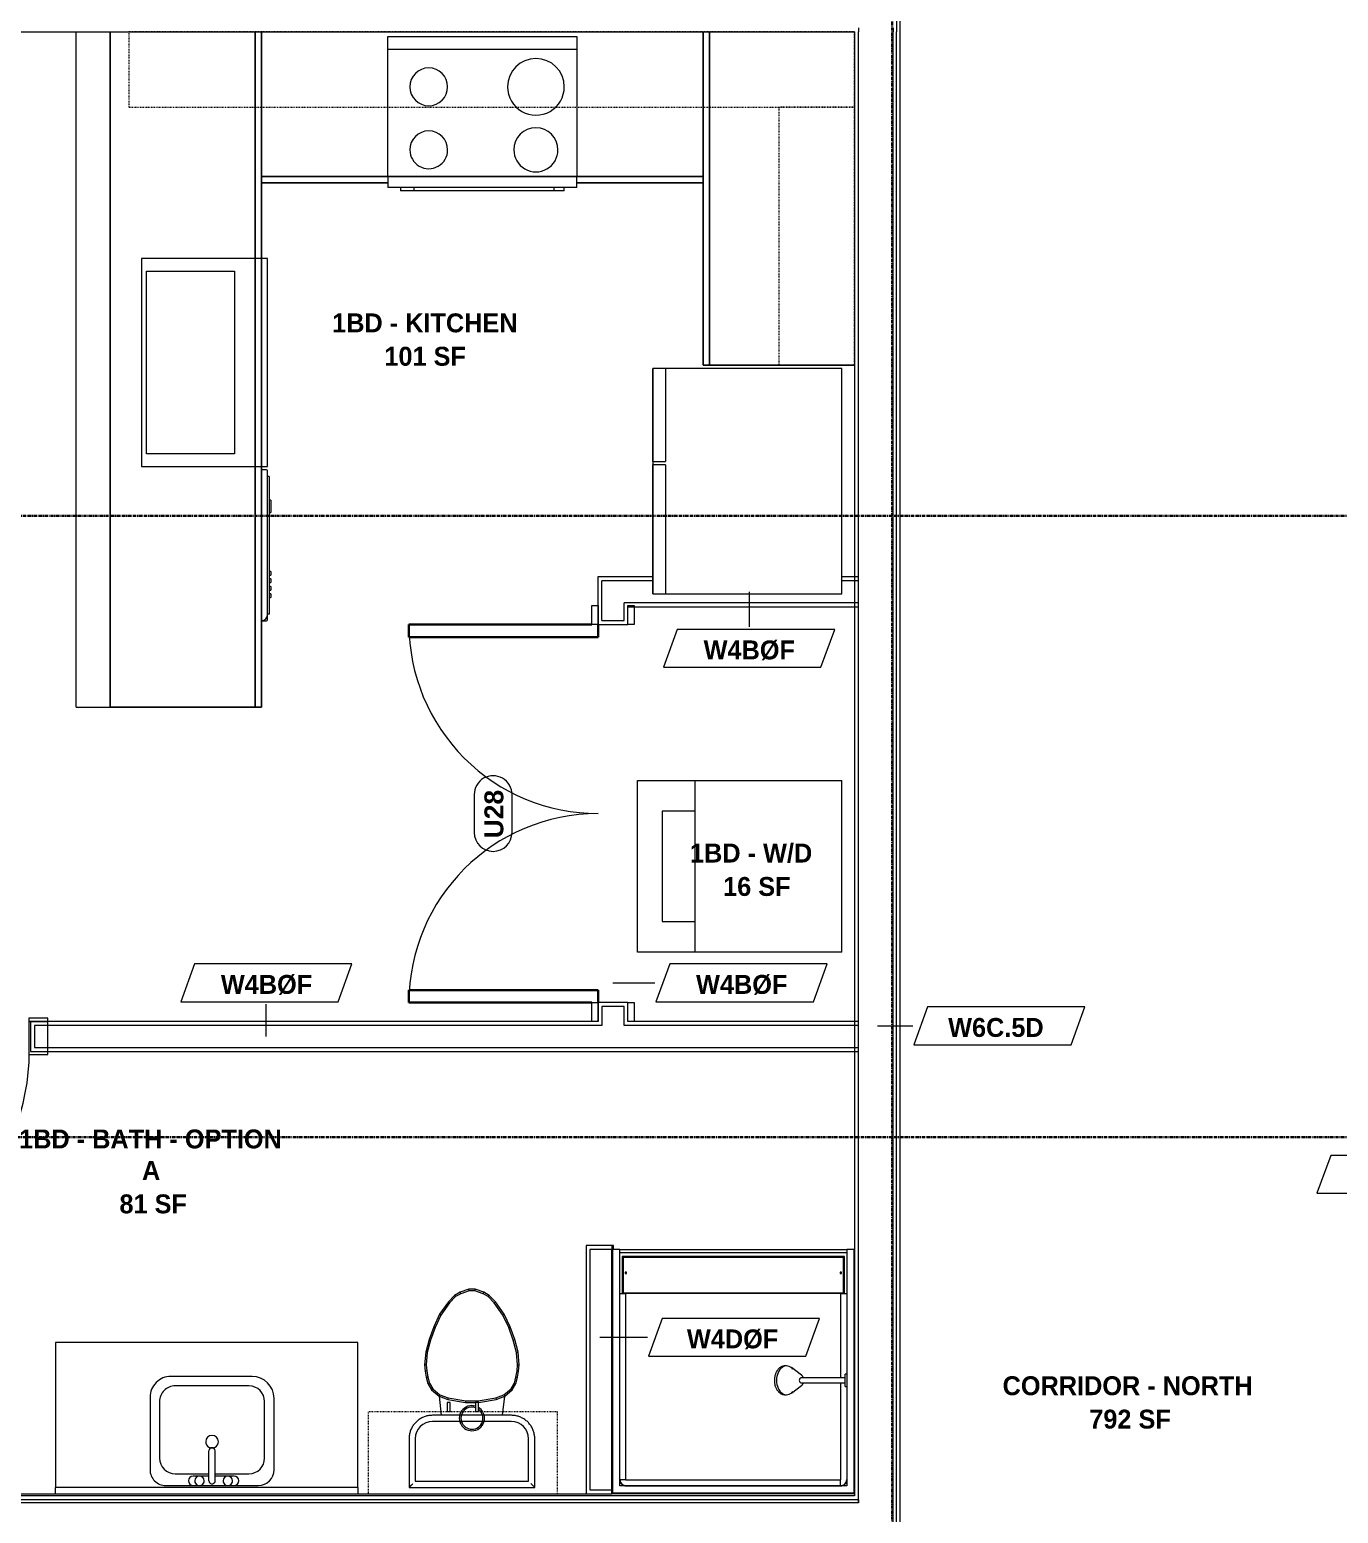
# Model space of a CAD drawing. Header units: inches. Extents: x -4058 to -1781, y 9814 to 12264.
# Drawn here: x -3618.2 to -3410.6, y 11127.5 to 11362.9 of the extents above; entities that cross this region are included whole.
import ezdxf

# ---------------------------------------------------------------- set-up
doc = ezdxf.new("R2010")
doc.units = ezdxf.units.IN
doc.header["$MEASUREMENT"] = 0
doc.linetypes.add('Dash', pattern=[0.25, 0.125, -0.125])
doc.linetypes.add('Grid Line 1_2_', pattern=[0.875, 0.5, -0.125, 0.125, -0.125])
for name, color, linetype, lineweight in [('0-1', 7, 'Continuous', 5), ('A-AREA-IDEN', 2, 'Continuous', 9), ('A-DOOR-3', 31, 'Continuous', 9), ('A-DOOR-4', 31, 'Continuous', 30), ('A-DOOR-IDEN', 31, 'Continuous', 9), ('A-FLOR-2', 192, 'Continuous', 9), ('A-WALL', 113, 'Continuous', 18), ('A-WALL-2', 250, 'Continuous', 18), ('A-WALL-3', 113, 'Continuous', 9), ('A-WALL-IDEN', 211, 'Continuous', 9), ('I-WALL-1', 7, 'Continuous', 9), ('P-SANR-FIXT', 6, 'Continuous', 9), ('Q-CASE', 31, 'Continuous', 9), ('Q-CASE-2', 31, 'Dash', 9), ('Q-CASE-HDLN', 31, 'Dash', 9), ('Q-SPCQ', 91, 'Continuous', 9), ('S-GRID-1', 1, 'Grid Line 1_2_', 30)]:
    doc.layers.add(name, color=color, linetype=linetype, lineweight=lineweight)
doc.styles.add('Arial_B', font='arialbd.ttf', dxfattribs={"height": 3})
doc.styles.add('Century Gothic_B', font='GOTHICB.TTF', dxfattribs={"height": 3})

# ---------------------------------------------------------------- blocks, each defined once
blk = doc.blocks.new('CTR - 1st Phase - Common Walls_rvt-1-UNITS PLANS - 3RD FLOOR')
at = {"layer": 'A-WALL-2'}
for p, q in [((-3480.67, 11368.74), (-3480.67, 11362.61)), ((-3486.67, 11363.24), (-3486.67, 11362.61)), ((-3486.67, 11129.69), (-3486.67, 11362.61)), ((-3481.17, 11363.24), (-3481.17, 11362.61)), ((-3481.17, 11032.1), (-3481.17, 11362.61)), ((-3480.67, 11032.1), (-3480.67, 11362.61)), ((-3487.3, 11129.69), (-3852.47, 11129.69)), ((-3486.67, 11129.69), (-3487.3, 11129.69)), ((-3486.67, 11129.69), (-3486.67, 11129.19)), ((-3486.67, 11129.19), (-3486.67, 11129.69)), ((-3487.3, 11129.19), (-3852.47, 11129.19)), ((-3486.67, 11129.19), (-3487.3, 11129.19))]:
    blk.add_line(p, q, dxfattribs=at)
at = {"layer": 'I-WALL-1'}
for p, q in [((-3480.05, 11362.61), (-3480.05, 11369.24)), ((-3623.15, 11362.61), (-3487.3, 11362.61)), ((-3487.3, 11362.61), (-3487.3, 11169.38)), ((-3480.05, 11032.1), (-3480.05, 11362.61)), ((-3487.3, 11130.31), (-3852.47, 11130.31)), ((-3487.3, 11130.63), (-3487.3, 11130.31))]:
    blk.add_line(p, q, dxfattribs=at)
blk = doc.blocks.new('CTR - 1st Phase - Structure_rvt-1-UNITS PLANS - 3RD FLOOR')
at = {"layer": 'S-GRID-1'}
for p, q in [((-3481.32, 9814.03), (-3481.32, 12247.5)), ((-1781.27, 11285.79), (-4041.78, 11285.79)), ((-1781.27, 11187.19), (-4041.78, 11187.19))]:
    blk.add_line(p, q, dxfattribs=at)
blk = doc.blocks.new('SWING - SINGLE - FLUSH - SWING - FLUSH - 2-10 x 6-8 - PRIVACY-4346066-UNITS PLANS - 3RD FLOOR')
at = {"layer": 'A-DOOR-3'}
for p, q in [((-17, 2.87), (-20, 2.87)), ((-20, 2.87), (-20, -2.38)), ((-17, -2.38), (-17, 2.87)), ((20, 2.87), (17, 2.87)), ((17, 2.87), (17, -2.38)), ((20, -2.38), (20, 2.87)), ((-20, -2.38), (-17, -2.38)), ((-17, -2.38), (-20, -2.38)), ((-20, -2.38), (-20, -2.88)), ((-20, -2.88), (-17, -2.88)), ((-17, -2.88), (-17, -2.38)), ((17, -2.38), (20, -2.38)), ((20, -2.38), (17, -2.38)), ((17, -2.38), (17, -2.88)), ((17, -2.88), (20, -2.88)), ((20, -2.88), (20, -2.38))]:
    blk.add_line(p, q, dxfattribs=at)
blk.add_arc((17, 2.37), 34.07, 93.3657, 180, dxfattribs=at)
at = {"layer": 'A-DOOR-4'}
for p, q in [((15, 2.37), (15, 36.38)), ((17, 36.38), (15, 36.38)), ((17, 2.37), (17, 36.38)), ((17, 2.37), (15, 2.37))]:
    blk.add_line(p, q, dxfattribs=at)
blk = doc.blocks.new('Stacked Washer and Dryer - 26_x25_ - Private-3627842-UNITS PLANS - 3RD FLOOR')
at = {"layer": 'P-SANR-FIXT'}
for p, q in [((0, 13.625), (32.4375, 13.625)), ((0, 13.625), (0, -13.625)), ((23.34375, -13.625), (23.34375, 13.625)), ((32.4375, 13.625), (32.4375, -13.625)), ((28.53125, 8.75), (23.34375, 8.75)), ((28.53125, -8.75), (28.53125, 8.75)), ((23.34375, -8.75), (28.53125, -8.75)), ((32.4375, -13.625), (0, -13.625))]:
    blk.add_line(p, q, dxfattribs=at)
blk = doc.blocks.new('M_Sink Vanity-Square - 500 x 440mm-1352614-UNITS PLANS - 3RD FLOOR')
at = {"layer": 'P-SANR-FIXT'}
for p, q in [((7.96, 7.09), (-6.72, 7.09)), ((3.62, 7.09), (-2.88, 7.09)), ((0.12, 5.22), (-5.22, 5.22)), ((-2.88, 5.59), (0.12, 5.59)), ((0.12, 6.33), (0.12, 1.59)), ((1.12, 6.33), (1.12, 1.59)), ((1.12, 5.59), (3.62, 5.59)), ((6.46, 5.22), (1.12, 5.22)), ((-9.22, 4.59), (-9.22, -6.73)), ((-7.72, 2.72), (-7.72, -6.23)), ((8.96, -6.23), (8.96, 2.72)), ((10.46, -6.91), (10.46, 4.59)), ((-5.22, -8.73), (6.46, -8.73)), ((-5.72, -10.23), (7.14, -10.23))]:
    blk.add_line(p, q, dxfattribs=at)
for centre, radius, start, end in [((-6.72, 4.59), 2.5, 90, 180), ((-2.88, 6.34), 0.75, 90, 270), ((-1.88, 6.34), 0.75, 360, 180), ((2.62, 6.34), 0.75, 360, 180), ((3.62, 6.34), 0.75, 270, 90), ((7.96, 4.59), 2.5, 360, 90), ((-5.22, 2.72), 2.5, 90, 180), ((-1.88, 6.34), 0.75, 180, 0), ((0.62, 6.33), 0.5, 360, 180), ((2.62, 6.34), 0.75, 180, 360), ((6.46, 2.72), 2.5, 0, 90), ((0.62, 0.13), 1, 360, 180), ((0.62, 0.13), 1, 180, 0), ((0.62, 1.59), 0.5, 180, 0), ((-5.72, -6.73), 3.5, 180, 270), ((-5.22, -6.23), 2.5, 180, 270), ((6.46, -6.23), 2.5, 270, 0), ((7.14, -6.91), 3.32, 270, 0)]:
    blk.add_arc(centre, radius, start, end, dxfattribs=at)
blk = doc.blocks.new('Toilet-Domestic-3D - Toilet-Domestic-3D-4375995-UNITS PLANS - 3RD FLOOR')
at = {"layer": 'P-SANR-FIXT'}
for p, q in [((-0.5, 12), (-1.87, 11.5)), ((-0.46, 11.75), (-0.5, 12)), ((0.5, 12), (-0.5, 12)), ((0.46, 11.75), (0.5, 12)), ((1.87, 11.5), (0.5, 12)), ((-3.74, 10), (-5.13, 8)), ((-3.55, 9.84), (-4.91, 7.88)), ((-2.74, 11), (-3.74, 10)), ((-3.55, 9.84), (-3.74, 10)), ((-2.59, 10.8), (-3.55, 9.84)), ((-1.87, 11.5), (-2.74, 11)), ((-2.59, 10.8), (-2.74, 11)), ((-1.77, 11.27), (-2.59, 10.8)), ((-1.77, 11.27), (-1.87, 11.5)), ((-0.46, 11.75), (-1.77, 11.27)), ((0.46, 11.75), (-0.46, 11.75)), ((1.77, 11.27), (0.46, 11.75)), ((1.77, 11.27), (1.87, 11.5)), ((2.59, 10.8), (1.77, 11.27)), ((2.74, 11), (1.87, 11.5)), ((2.59, 10.8), (2.74, 11)), ((3.55, 9.84), (2.59, 10.8)), ((3.74, 10), (2.74, 11)), ((3.55, 9.84), (3.74, 10)), ((4.91, 7.88), (3.55, 9.84)), ((5.13, 8), (3.74, 10)), ((-5.13, 8), (-6.06, 6)), ((-4.91, 7.88), (-5.83, 5.9)), ((-4.91, 7.88), (-5.13, 8)), ((4.91, 7.88), (5.13, 8)), ((5.83, 5.9), (4.91, 7.88)), ((6.06, 6), (5.13, 8)), ((-6.06, 6), (-6.79, 4)), ((-5.83, 5.9), (-6.55, 3.92)), ((-5.83, 5.9), (-6.06, 6)), ((5.83, 5.9), (6.06, 6)), ((6.55, 3.92), (5.83, 5.9)), ((6.79, 4), (6.06, 6)), ((-6.79, 4), (-7.33, 1.99)), ((-6.55, 3.92), (-7.08, 1.95)), ((-6.55, 3.92), (-6.79, 4)), ((6.55, 3.92), (6.79, 4)), ((7.08, 1.95), (6.55, 3.92)), ((7.33, 1.99), (6.79, 4)), ((-7.33, 1.99), (-7.5, 0)), ((-7.08, 1.95), (-7.33, 1.99)), ((-7.08, 1.95), (-7.25, 0)), ((7.08, 1.95), (7.33, 1.99)), ((7.25, 0), (7.08, 1.95)), ((7.5, 0), (7.33, 1.99)), ((-7.25, 0), (-7.5, 0)), ((-7.5, 0), (-7.41, -1)), ((-7.16, -0.96), (-7.41, -1)), ((-7.41, -1), (-7.24, -2)), ((-7.25, 0), (-7.16, -0.96)), ((-6.99, -1.95), (-7.24, -2)), ((-7.24, -2), (-6.97, -3)), ((-7.16, -0.96), (-6.99, -1.95)), ((-6.99, -1.95), (-6.73, -2.9)), ((6.73, -2.9), (6.99, -1.95)), ((6.97, -3), (7.24, -2)), ((6.99, -1.95), (7.16, -0.96)), ((6.99, -1.95), (7.24, -2)), ((7.16, -0.96), (7.25, 0)), ((7.16, -0.96), (7.41, -1)), ((7.24, -2), (7.41, -1)), ((7.25, 0), (7.5, 0)), ((7.41, -1), (7.5, 0)), ((-6.73, -2.9), (-6.97, -3)), ((-6.97, -3), (-6.4, -4)), ((-6.73, -2.9), (-6.21, -3.84)), ((-6.4, -4), (-6.21, -3.84)), ((-6.4, -4), (-5.21, -5)), ((-6.21, -3.84), (-5.08, -4.78)), ((5.08, -4.78), (6.21, -3.84)), ((5.21, -5), (6.4, -4)), ((6.21, -3.84), (6.73, -2.9)), ((6.21, -3.84), (6.4, -4)), ((6.4, -4), (6.97, -3)), ((6.73, -2.9), (6.97, -3)), ((-5.08, -4.78), (-5.21, -5)), ((-5.21, -5), (-4.86, -8.02)), ((-5.21, -5), (-3.84, -5.5)), ((-5.08, -4.78), (-3.77, -5.26)), ((-3.77, -5.26), (-3.84, -5.5)), ((-3.84, -5.5), (-1, -6)), ((-3.77, -5.26), (-0.98, -5.75)), ((-0.98, -5.75), (-1, -6)), ((-1, -6), (0.56, -6)), ((-0.98, -5.75), (0.98, -5.75)), ((0.98, -5.75), (3.77, -5.26)), ((0.98, -5.75), (1, -5.98)), ((1.05, -5.99), (3.84, -5.5)), ((3.77, -5.26), (5.08, -4.78)), ((3.77, -5.26), (3.84, -5.5)), ((3.84, -5.5), (5.21, -5)), ((4.86, -8.02), (5.21, -5)), ((5.08, -4.78), (5.21, -5)), ((6.25, -8.02), (-6.25, -8.02)), ((6.25, -9), (-6.25, -9)), ((6.25, -9), (-6.25, -9)), ((-9.98, -11.75), (-9.98, -19.48)), ((-9, -11.75), (-9, -18.5)), ((-9, -11.75), (-9, -18.5)), ((9, -18.5), (9, -11.75)), ((9, -18.5), (9, -11.75)), ((9.98, -19.48), (9.98, -11.75)), ((-9, -18.5), (9, -18.5)), ((-9, -18.5), (9, -18.5)), ((-9.98, -19.48), (-9.86, -19.36)), ((-9.98, -19.48), (9.98, -19.48)), ((9.86, -19.36), (9.98, -19.48))]:
    blk.add_line(p, q, dxfattribs=at)
at = {"layer": 'P-SANR-FIXT', "flags": 128}
for points in [[(-6.25, -8.02), (-6.4, -8.03), (-6.55, -8.03), (-6.7, -8.05), (-6.84, -8.07), (-6.99, -8.1), (-7.14, -8.13), (-7.28, -8.17), (-7.42, -8.21), (-7.56, -8.26), (-7.7, -8.32), (-7.84, -8.38), (-7.97, -8.44), (-8.1, -8.52), (-8.23, -8.59), (-8.35, -8.67), (-8.48, -8.76), (-8.59, -8.85), (-8.71, -8.95), (-8.82, -9.05), (-8.92, -9.15), (-9.03, -9.26), (-9.12, -9.38), (-9.22, -9.49), (-9.3, -9.61), (-9.39, -9.74), (-9.46, -9.86), (-9.54, -9.99), (-9.6, -10.13), (-9.67, -10.26), (-9.72, -10.4), (-9.78, -10.54), (-9.82, -10.68), (-9.86, -10.83), (-9.89, -10.97), (-9.92, -11.12), (-9.95, -11.26), (-9.96, -11.41), (-9.97, -11.56), (-9.98, -11.71), (-9.98, -11.75)], [(9.98, -11.75), (9.97, -11.6), (9.97, -11.45), (9.95, -11.3), (9.93, -11.16), (9.9, -11.01), (9.87, -10.86), (9.83, -10.72), (9.79, -10.58), (9.74, -10.44), (9.68, -10.3), (9.62, -10.16), (9.56, -10.03), (9.48, -9.9), (9.41, -9.77), (9.33, -9.65), (9.24, -9.52), (9.15, -9.41), (9.05, -9.29), (8.95, -9.18), (8.85, -9.08), (8.74, -8.97), (8.62, -8.88), (8.51, -8.78), (8.39, -8.7), (8.26, -8.61), (8.14, -8.54), (8.01, -8.46), (7.87, -8.4), (7.74, -8.33), (7.6, -8.28), (7.46, -8.22), (7.32, -8.18), (7.17, -8.14), (7.03, -8.11), (6.88, -8.08), (6.74, -8.05), (6.59, -8.04), (6.44, -8.03), (6.29, -8.02), (6.25, -8.02)]]:
    blk.add_lwpolyline(points, dxfattribs=at)
at = {"layer": 'P-SANR-FIXT'}
for centre, radius, start, end in [((0, -8.48), 2, 73.137, 0), ((0, -8.48), 1.75, 70.983, 0), ((0, -8.48), 2, 0, 57.9286), ((-6.25, -11.75), 2.75, 90, 180), ((-6.25, -11.75), 2.75, 90, 180), ((0, -8.48), 1.75, 0, 51.2445), ((6.25, -11.75), 2.75, 0, 90), ((6.25, -11.75), 2.75, 360, 90)]:
    blk.add_arc(centre, radius, start, end, dxfattribs=at)
for points in [[(-9.98, -19.48), (-9.98, -19.48), (-9.98, -19.48), (-9.98, -19.48)], [(9.98, -19.48), (9.98, -19.48), (9.98, -19.48), (9.98, -19.48)]]:
    blk.add_open_spline(points, degree=3, dxfattribs=at)
for points, knots in [([(-9.86, -19.36), (-9.86, -19.36), (-9.85, -19.35), (-9.82, -19.32), (-9.8, -19.3), (-9.78, -19.28), (-9.75, -19.25), (-9.71, -19.21), (-9.66, -19.16), (-9.6, -19.1), (-9.55, -19.05), (-9.47, -18.97), (-9.41, -18.91), (-9.37, -18.87)], [0, 0, 0, 0, 0.166667, 0.25, 0.291667, 0.333333, 0.416667, 0.5, 0.583333, 0.666667, 0.75, 0.833333, 1, 1, 1, 1]), ([(9.37, -18.87), (9.41, -18.91), (9.47, -18.97), (9.55, -19.05), (9.6, -19.1), (9.66, -19.16), (9.71, -19.21), (9.75, -19.25), (9.78, -19.28), (9.8, -19.3), (9.82, -19.32), (9.85, -19.35), (9.86, -19.36), (9.86, -19.36)], [-1, -1, -1, -1, -0.833333, -0.75, -0.666667, -0.583333, -0.5, -0.416667, -0.333333, -0.291667, -0.25, -0.166667, 0, 0, 0, 0])]:
    blk.add_open_spline(points, degree=3, knots=knots, dxfattribs=at)
blk = doc.blocks.new('Bath Vanity - Bath Vanity 48_-2551079-UNITS PLANS - 3RD FLOOR')
at = {"layer": 'Q-CASE'}
for p, q in [((24.74, 0), (-23.26, 0)), ((-23.26, -1), (-23.26, -24)), ((24.74, -24), (24.74, -1)), ((-23.26, -24), (24.74, -24))]:
    blk.add_line(p, q, dxfattribs=at)
blk = doc.blocks.new('BATHROOM MIRROR - BATHROOM MIRROR 48_-3124766-UNITS PLANS - 3RD FLOOR')
at = {"layer": 'Q-CASE'}
for p, q in [((24.74, 24), (-23.26, 24)), ((-23.26, 23), (-23.26, 24)), ((24.74, 24), (24.74, 23)), ((-23.26, 23), (24.74, 23))]:
    blk.add_line(p, q, dxfattribs=at)
blk = doc.blocks.new('300 Series Wall Hung Cabinet_326 - 30_-2909952-UNITS PLANS - 3RD FLOOR')
at = {"layer": 'Q-CASE'}
for p, q in [((-2.5, -13.19), (-2.01, -13.19)), ((-2.5, -13.19), (-2.5, -14.69)), ((-2.01, -14.69), (-2.01, -13.19)), ((2, -13.19), (2.49, -13.19)), ((2, -13.19), (2, -14.69)), ((2.49, -14.69), (2.49, -13.19)), ((-2.5, -14.69), (-2.01, -14.69)), ((2, -14.69), (2.49, -14.69))]:
    blk.add_line(p, q, dxfattribs=at)
at = {"layer": 'Q-CASE-2'}
for p, q in [((15, -0.19), (-15, -0.19)), ((-15, -0.19), (-15, -13.19)), ((15, -13.19), (15, -0.19)), ((-15, -13.19), (15, -13.19))]:
    blk.add_line(p, q, dxfattribs=at)
blk = doc.blocks.new('SWING - DOUBLE - FLUSH - SWING - DOUBLE - 5-0 x 6-8 - DUMMY-3700318-UNITS PLANS - 3RD FLOOR')
at = {"layer": 'A-DOOR-3'}
for p, q in [((-33, 2.375), (-33, 3.375)), ((-33, 3.375), (-30, 3.375)), ((-30, 2.375), (-33, 2.375)), ((-30, 3.375), (-30, 2.375)), ((30, 2.375), (30, 3.375)), ((30, 3.375), (33, 3.375)), ((33, 2.375), (30, 2.375)), ((33, 3.375), (33, 2.375)), ((-33, -2.375), (-30, -2.375)), ((-33, -3.375), (-33, -2.375)), ((-30, -3.375), (-33, -3.375)), ((-30, -2.375), (-30, -3.375)), ((30, -2.375), (33, -2.375)), ((30, -3.375), (30, -2.375)), ((33, -3.375), (30, -3.375)), ((33, -2.375), (33, -3.375))]:
    blk.add_line(p, q, dxfattribs=at)
for centre, start, end in [((-30, -2.375), 270, 0), ((30, -2.375), 180, 270)]:
    blk.add_arc(centre, 30, start, end, dxfattribs=at)
at = {"layer": 'A-DOOR-4'}
for p, q in [((-28, -2.375), (-30, -2.375)), ((-30, -3.375), (-30, -32.375)), ((-28, -32.375), (-28, -2.375)), ((28, -2.375), (30, -2.375)), ((28, -32.375), (28, -2.375)), ((30, -3.375), (30, -32.375)), ((-30, -32.375), (-28, -32.375)), ((30, -32.375), (28, -32.375))]:
    blk.add_line(p, q, dxfattribs=at)
blk = doc.blocks.new('OD_CW_Upper Cabinet - OD_CW_Upper Cabinet-4366995-UNITS PLANS - 3RD FLOOR')
at = {"layer": 'Q-CASE-HDLN'}
for p, q in [((115.86, 24), (0.74, 24)), ((0.74, 24), (0.74, 12)), ((115.86, 12), (115.86, 24)), ((0.74, 12), (115.86, 12))]:
    blk.add_line(p, q, dxfattribs=at)
blk = doc.blocks.new('OD_CW_Base Cabinet - OD_CW_Base Cabinet-4366117-UNITS PLANS - 3RD FLOOR')
at = {"layer": 'Q-CASE'}
for p, q in [((70.86, 0), (70.86, 24)), ((70.86, 24), (70.86, 1)), ((0.74, 1), (20.8, 1)), ((20.8, 1), (0.74, 1)), ((0.74, 0), (20.8, 0)), ((20.8, 0), (0.74, 0)), ((50.8, 1), (70.86, 1)), ((70.86, 1), (50.8, 1)), ((50.8, 0), (70.86, 0)), ((70.86, 0), (50.8, 0)), ((70.86, 1), (70.86, 0))]:
    blk.add_line(p, q, dxfattribs=at)
blk = doc.blocks.new('OD_CW_Base Cabinet - OD_CW_Base Cabinet-4366118-UNITS PLANS - 3RD FLOOR')
at = {"layer": 'Q-CASE'}
for p, q in [((0.74, 24), (0.74, 0)), ((107.93, 24), (0.74, 24)), ((0.74, 0), (107.93, 0))]:
    blk.add_line(p, q, dxfattribs=at)
blk = doc.blocks.new('OD_CW_Upper Cabinet - OD_CW_Upper Cabinet-4366996-UNITS PLANS - 3RD FLOOR')
at = {"layer": 'Q-CASE-HDLN'}
for p, q in [((41.64, 24), (0.74, 24)), ((0.74, 24), (0.74, 12)), ((41.64, 12), (41.64, 24)), ((0.74, 12), (41.64, 12))]:
    blk.add_line(p, q, dxfattribs=at)
blk = doc.blocks.new('OD_CW_Base Cabinet - OD_CW_Base Cabinet-V29-UNITS PLANS - 3RD FLOOR')
at = {"layer": 'Q-CASE'}
for p, q in [((53.64, 0), (53.64, 24)), ((53.64, 24), (53.64, 1)), ((0.74, 1), (53.64, 1)), ((53.64, 1), (0.74, 1)), ((0.74, 0), (53.64, 0)), ((53.64, 0), (0.74, 0)), ((53.64, 1), (53.64, 0))]:
    blk.add_line(p, q, dxfattribs=at)
blk = doc.blocks.new('Refrigerator_-_Side-by-Side_6047 - 36_ X 30_-345559-UNITS PLANS - 3RD FLOOR')
at = {"layer": 'Q-SPCQ'}
for p, q in [((17.87, 14.42), (-17.88, 14.42)), ((-17.88, 14.42), (-17.88, -15.58)), ((17.87, -15.58), (17.87, 14.42)), ((-17.88, -13.58), (-3.13, -13.58)), ((-17.88, -13.58), (-17.88, -15.58)), ((-3.13, -15.58), (-3.13, -13.58)), ((-2.63, -13.58), (17.87, -13.58)), ((-2.63, -13.58), (-2.63, -15.58)), ((17.87, -15.58), (17.87, -13.58)), ((-17.88, -15.58), (17.87, -15.58)), ((-3.13, -15.58), (-17.88, -15.58)), ((17.87, -15.58), (-2.63, -15.58))]:
    blk.add_line(p, q, dxfattribs=at)
blk = doc.blocks.new('The Shower - The Shower-4199730-UNITS PLANS - 3RD FLOOR')
at = {"layer": 'P-SANR-FIXT'}
for p, q in [((0, 39.25), (0.12, 39.25)), ((0, 0.5), (0, 39.25)), ((1.25, 39.25), (0.12, 39.25)), ((0.12, 0.62), (0.12, 39.25)), ((1.25, 39.25), (37.25, 39.25)), ((1.25, 38.75), (1.25, 39.25)), ((1.25, 1.75), (1.25, 39.25)), ((37.25, 38.75), (1.25, 38.75)), ((1.62, 38.13), (1.62, 32.27)), ((36.88, 38.13), (1.62, 38.13)), ((36.75, 38), (1.75, 38)), ((1.75, 38), (1.75, 32.38)), ((36.75, 32.38), (36.75, 38)), ((36.88, 32.27), (36.88, 38.13)), ((37.25, 39.25), (37.25, 38.75)), ((38.38, 39.25), (37.25, 39.25)), ((37.25, 39.25), (37.25, 19.48)), ((38.38, 39.25), (38.5, 39.25)), ((38.38, 39.25), (38.38, 0.62)), ((38.5, 39.25), (38.5, 0.5)), ((1.75, 32.38), (36.75, 32.38)), ((2.2, 2.75), (2.2, 32.27)), ((36.3, 32.27), (2.2, 32.27)), ((36.3, 18.89), (36.3, 32.27)), ((36.3, 2.75), (36.3, 18.11)), ((37.25, 17.52), (37.25, 1.75)), ((1.28, 2.51), (1.3, 2.43)), ((2.25, 2.7), (36.25, 2.7)), ((37.2, 2.43), (37.22, 2.51)), ((38.5, 0.5), (0, 0.5)), ((38.38, 0.62), (0.12, 0.62)), ((37.25, 1.75), (1.25, 1.75)), ((1.37, 2.28), (1.38, 2.26)), ((1.4, 2.23), (1.42, 2.2)), ((1.51, 2.08), (1.58, 2.01)), ((1.7, 1.92), (1.73, 1.9)), ((1.93, 1.8), (2.01, 1.78)), ((2.25, 1.77), (36.25, 1.77)), ((36.25, 1.75), (36.25, 1.77)), ((36.49, 1.78), (36.57, 1.8)), ((36.77, 1.9), (36.8, 1.92)), ((36.92, 2.01), (36.99, 2.08)), ((37.08, 2.2), (37.1, 2.23)), ((37.12, 2.26), (37.13, 2.28))]:
    blk.add_line(p, q, dxfattribs=at)
for centre, radius, start, end in [((2.2, 35.56), 0.125, 0, 180), ((2.2, 35.56), 0.125, 180, 0), ((36.3, 35.56), 0.125, 0, 180), ((36.3, 35.56), 0.125, 180, 0), ((2.25, 2.75), 1, 180, 270), ((36.25, 2.75), 1, 270, 0)]:
    blk.add_arc(centre, radius, start, end, dxfattribs=at)
for centre, major_axis, start_param, end_param in [((2.2, 32.28), (-0.95, 0), 0, 1.570796), ((36.3, 32.28), (0.95, 0), 4.712389, 6.283185)]:
    blk.add_ellipse(centre, major_axis=major_axis, ratio=0.019505, start_param=start_param, end_param=end_param, dxfattribs=at)
for points, knots in [([(1.25, 2.77), (1.25, 2.77), (1.27, 2.76), (1.4, 2.76), (1.64, 2.75), (1.95, 2.75), (2.12, 2.75), (2.2, 2.75)], [-1, -1, -1, -1, -0.833333, -0.666667, -0.333333, -0.166667, 0, 0, 0, 0]), ([(1.25, 2.77), (1.25, 2.7), (1.26, 2.57), (1.34, 2.32), (1.53, 2.04), (1.8, 1.86), (2.06, 1.78), (2.19, 1.77), (2.25, 1.77)], [-1, -1, -1, -1, -0.874768, -0.749536, -0.499072, -0.248608, -0.123376, 0.001856, 0.001856, 0.001856, 0.001856]), ([(2.2, 2.75), (2.2, 2.74), (2.2, 2.74), (2.2, 2.73), (2.21, 2.72), (2.21, 2.72), (2.22, 2.71), (2.23, 2.71), (2.24, 2.7), (2.24, 2.7), (2.25, 2.7), (2.25, 2.7)], [-1, -1, -1, -1, -0.833333, -0.75, -0.666667, -0.583333, -0.416667, -0.291667, -0.208333, -0.083333, 0, 0, 0, 0]), ([(36.25, 1.77), (36.32, 1.77), (36.45, 1.78), (36.7, 1.86), (36.98, 2.04), (37.16, 2.32), (37.24, 2.57), (37.25, 2.7), (37.25, 2.77)], [-1, -1, -1, -1, -0.874768, -0.749536, -0.499072, -0.248608, -0.123376, 0.001856, 0.001856, 0.001856, 0.001856]), ([(36.25, 2.7), (36.26, 2.7), (36.26, 2.7), (36.27, 2.7), (36.28, 2.71), (36.28, 2.71), (36.29, 2.72), (36.29, 2.73), (36.3, 2.74), (36.3, 2.74), (36.3, 2.75), (36.3, 2.75)], [-1, -1, -1, -1, -0.833333, -0.75, -0.666667, -0.583333, -0.416667, -0.291667, -0.208333, -0.083333, 0, 0, 0, 0]), ([(36.25, 1.8), (36.25, 1.82), (36.25, 1.91), (36.25, 2.14), (36.25, 2.45), (36.25, 2.62), (36.25, 2.7)], [-0.8333333, -0.8333333, -0.8333333, -0.8333333, -0.6666667, -0.3333333, -0.1666667, 0, 0, 0, 0]), ([(37.19, 2.42), (37.18, 2.38), (37.16, 2.33), (37.13, 2.27), (37.12, 2.25)], [0.2167295, 0.2167295, 0.2167295, 0.2167295, 0.2857143, 0.332096, 0.332096, 0.332096, 0.332096]), ([(1.59, 2), (1.55, 2.04), (1.47, 2.12), (1.41, 2.21), (1.38, 2.25)], [0.4597287, 0.4597287, 0.4597287, 0.4597287, 0.5714286, 0.666048, 0.666048, 0.666048, 0.666048]), ([(2.25, 1.75), (2.17, 1.75), (2.03, 1.77), (1.86, 1.82), (1.77, 1.87), (1.75, 1.88)], [0, 0, 0, 0, 0.1428571, 0.2857143, 0.332096, 0.332096, 0.332096, 0.332096]), ([(36.75, 1.88), (36.7, 1.85), (36.59, 1.8), (36.42, 1.76), (36.31, 1.75), (36.25, 1.75)], [0.6665409, 0.6665409, 0.6665409, 0.6665409, 0.7857143, 0.8928571, 1, 1, 1, 1]), ([(37.01, 2.11), (36.97, 2.05), (36.89, 1.97), (36.79, 1.91), (36.75, 1.88)], [0.4462442, 0.4462442, 0.4462442, 0.4462442, 0.5714286, 0.666048, 0.666048, 0.666048, 0.666048])]:
    blk.add_open_spline(points, degree=3, knots=knots, dxfattribs=at)
for points in [[(1.25, 2.71), (1.25, 2.72), (1.25, 2.74), (1.25, 2.75)], [(37.25, 2.75), (37.25, 2.72), (37.25, 2.7), (37.25, 2.67)], [(1.38, 2.25), (1.37, 2.27), (1.36, 2.3), (1.35, 2.32)], [(1.75, 1.88), (1.71, 1.91), (1.67, 1.94), (1.63, 1.97)], [(37.12, 2.25), (37.09, 2.21), (37.07, 2.18), (37.05, 2.15)]]:
    blk.add_open_spline(points, degree=3, dxfattribs=at)
blk = doc.blocks.new('Shower Head - Shower Head-3265626-UNITS PLANS - 3RD FLOOR')
at = {"layer": 'P-SANR-FIXT'}
for p, q in [((-0.98, 0), (-0.98, -0.26)), ((-0.98, 0), (0.98, 0)), ((0.98, -0.26), (-0.98, -0.26)), ((-0.39, -0.26), (-0.39, -1)), ((0.39, -1), (0.39, -0.26)), ((0.98, -0.26), (0.98, 0)), ((-0.39, -6.01), (-0.39, -7.27)), ((0.39, -7.27), (0.39, -6.01)), ((-0.84, -7.19), (-2.02, -8.78)), ((2.02, -8.78), (0.84, -7.19)), ((-2.28, -9.54), (-2.28, -9.81)), ((2.28, -9.81), (2.28, -9.54))]:
    blk.add_line(p, q, dxfattribs=at)
at = {"layer": 'P-SANR-FIXT', "flags": 128}
for points in [[(-0.39, -1), (-0.39, -1.29), (-0.39, -1.57), (-0.39, -1.85), (-0.39, -2.13), (-0.39, -2.41), (-0.39, -2.69), (-0.39, -2.96), (-0.39, -3.23), (-0.39, -3.5), (-0.39, -3.76), (-0.39, -4.02), (-0.39, -4.27), (-0.39, -4.52), (-0.39, -4.77), (-0.39, -5), (-0.39, -5.23), (-0.39, -5.46), (-0.39, -5.67), (-0.39, -5.88), (-0.39, -6.01)], [(0.39, -6.01), (0.39, -5.81), (0.39, -5.6), (0.39, -5.38), (0.39, -5.15), (0.39, -4.92), (0.39, -4.68), (0.39, -4.43), (0.39, -4.18), (0.39, -3.93), (0.39, -3.67), (0.39, -3.4), (0.39, -3.13), (0.39, -2.86), (0.39, -2.59), (0.39, -2.31), (0.39, -2.03), (0.39, -1.75), (0.39, -1.46), (0.39, -1.18), (0.39, -1)], [(-0.39, -6.87), (-0.43, -6.88), (-0.46, -6.9), (-0.49, -6.91), (-0.52, -6.93), (-0.55, -6.94), (-0.58, -6.96), (-0.61, -6.98), (-0.64, -7), (-0.67, -7.03), (-0.7, -7.05), (-0.73, -7.07), (-0.76, -7.1), (-0.78, -7.13), (-0.81, -7.16), (-0.83, -7.19), (-0.84, -7.19)], [(0.84, -7.19), (0.81, -7.16), (0.79, -7.13), (0.76, -7.1), (0.73, -7.08), (0.7, -7.05), (0.68, -7.03), (0.65, -7.01), (0.62, -6.98), (0.59, -6.97), (0.56, -6.95), (0.53, -6.93), (0.49, -6.91), (0.46, -6.9), (0.43, -6.89), (0.4, -6.87)], [(-2.28, -9.81), (-2.28, -9.88), (-2.28, -9.95), (-2.27, -10.02), (-2.25, -10.09), (-2.24, -10.16), (-2.21, -10.23), (-2.19, -10.3), (-2.16, -10.36), (-2.13, -10.43), (-2.09, -10.49), (-2.05, -10.55), (-2.01, -10.61), (-1.97, -10.67), (-1.92, -10.73), (-1.86, -10.79), (-1.81, -10.84), (-1.75, -10.89), (-1.69, -10.94), (-1.63, -10.99), (-1.57, -11.04), (-1.5, -11.08), (-1.43, -11.12), (-1.36, -11.16), (-1.28, -11.2), (-1.21, -11.24), (-1.13, -11.27), (-1.05, -11.3), (-0.97, -11.33), (-0.89, -11.36), (-0.81, -11.38), (-0.72, -11.4), (-0.64, -11.42), (-0.55, -11.44), (-0.47, -11.45), (-0.38, -11.46), (-0.29, -11.47), (-0.2, -11.48), (-0.11, -11.49), (-0.02, -11.49), (0, -11.49)], [(0, -11.49), (0.09, -11.49), (0.18, -11.48), (0.27, -11.48), (0.35, -11.47), (0.44, -11.46), (0.53, -11.44), (0.62, -11.43), (0.7, -11.41), (0.79, -11.39), (0.87, -11.36), (0.95, -11.34), (1.03, -11.31), (1.11, -11.28), (1.19, -11.25), (1.26, -11.21), (1.34, -11.17), (1.41, -11.13), (1.48, -11.09), (1.55, -11.05), (1.61, -11), (1.68, -10.95), (1.74, -10.9), (1.8, -10.85), (1.85, -10.8), (1.9, -10.74), (1.95, -10.69), (2, -10.63), (2.04, -10.57), (2.08, -10.51), (2.12, -10.44), (2.15, -10.38), (2.18, -10.31), (2.21, -10.25), (2.23, -10.18), (2.25, -10.11), (2.26, -10.04), (2.27, -9.97), (2.28, -9.9), (2.28, -9.83), (2.28, -9.81)]]:
    blk.add_lwpolyline(points, dxfattribs=at)
at = {"layer": 'P-SANR-FIXT'}
for centre, major_axis, start_param, end_param in [((0, -9.54), (2.28, 0), 2.468394, 4.712389), ((0, -7.27), (0.394, 0), 3.141593, 4.712389), ((0, -7.27), (-0.394, 0), 1.570796, 3.141593), ((0, -9.54), (-2.28, 0), 1.570796, 3.814791)]:
    blk.add_ellipse(centre, major_axis=major_axis, ratio=0.707107, start_param=start_param, end_param=end_param, dxfattribs=at)
blk = doc.blocks.new('Dishwasher_15404 - 34_ counter-3395311-UNITS PLANS - 3RD FLOOR')
at = {"layer": 'Q-SPCQ'}
for p, q in [((23.68, 0), (22.88, 0)), ((23.87, -22.93), (23.87, -0.2)), ((24.12, -1.09), (23.87, -1.09)), ((24.12, -1.09), (24.12, -22.91)), ((24.37, -4.82), (24.12, -4.82)), ((24.12, -6.79), (24.37, -6.79)), ((24.37, -4.82), (24.37, -5.81)), ((24.37, -5.81), (24.37, -6.79)), ((24.37, -16.15), (24.12, -16.15)), ((24.37, -16.15), (24.37, -16.74)), ((24.12, -16.74), (24.37, -16.74)), ((24.37, -17.33), (24.12, -17.33)), ((24.12, -17.92), (24.37, -17.92)), ((24.37, -18.51), (24.12, -18.51)), ((24.37, -17.33), (24.37, -17.92)), ((24.37, -18.51), (24.37, -19.1)), ((24.12, -19.1), (24.37, -19.1)), ((24.37, -19.69), (24.12, -19.69)), ((24.12, -20.28), (24.37, -20.28)), ((24.37, -19.69), (24.37, -20.28)), ((24.12, -22.91), (23.87, -22.91)), ((23.87, -23.8), (23.87, -22.93)), ((22.88, -24), (23.68, -24))]:
    blk.add_line(p, q, dxfattribs=at)
for centre, radius, start, end in [((23.68, -0.2), 0.197, 360, 90), ((23.68, -0.2), 0.197, 15, 75), ((22.8, -22.93), 1.07, 273.885, 0), ((23.68, -23.8), 0.197, 270, 0)]:
    blk.add_arc(centre, radius, start, end, dxfattribs=at)
blk = doc.blocks.new('Range - 24_ x 30_-3317832-UNITS PLANS - 3RD FLOOR')
at = {"layer": 'Q-SPCQ'}
for p, q in [((2, 0.5), (3.61, 0.5)), ((2, 0.5), (2, 0)), ((3.61, 0.5), (25.87, 0.5)), ((3.61, 0.5), (3.61, 0)), ((25.87, 0), (25.87, 0.5)), ((25.87, 0.5), (28, 0.5)), ((28, 0), (28, 0.5)), ((0, 0), (30, 0)), ((0, 0), (0, -1.75)), ((0, -1.75), (30, -1.75)), ((0, -22), (0, -1.75)), ((30, -1.75), (0, -1.75)), ((30, -1.75), (30, 0)), ((30, -1.75), (30, -22)), ((0, -24), (0, -22)), ((30, -22), (0, -22)), ((30, -22), (30, -24)), ((30, -24), (0, -24))]:
    blk.add_line(p, q, dxfattribs=at)
for centre, radius, start, end in [((6.5, -6), 3.5, 360, 180), ((23.5, -6), 3, 360, 180), ((6.5, -6), 3.5, 180, 360), ((23.5, -6), 3, 180, 360), ((6.5, -16), 4.5, 360, 180), ((23.5, -16), 3, 0, 180), ((6.5, -16), 4.5, 180, 360), ((23.5, -16), 3, 180, 360)]:
    blk.add_arc(centre, radius, start, end, dxfattribs=at)
blk = doc.blocks.new('Stainless Steel Farmhous Kitchen Sink - Stainless Steel Farmhous Kitchen Sink-4315883-UNITS PLANS - 3RD FLOOR')
at = {"layer": 'P-SANR-FIXT'}
for p, q in [((-33, 22.2), (-33, 2.25)), ((0, 22.2), (-33, 22.2)), ((0, 2.25), (0, 22.2)), ((-31, 3), (-31, 16.96)), ((-31, 16.96), (-2, 16.96)), ((-2, 16.96), (-2, 3)), ((-2, 3), (-31, 3)), ((-33, 2.25), (0, 2.25))]:
    blk.add_line(p, q, dxfattribs=at)
blk = doc.blocks.new('Wall Tag - Arch Wall-3956453-UNITS PLANS - 3RD FLOOR')
at = {"layer": 'A-WALL-IDEN'}
for p, q in [((-0.3561, 0.0937), (-0.4244, -0.0937)), ((0.4244, 0.0937), (-0.3561, 0.0937)), ((0.3561, -0.0937), (0.4244, 0.0937)), ((-0.4244, -0.0937), (0.3561, -0.0937))]:
    blk.add_line(p, q, dxfattribs=at)
blk = doc.blocks.new('Door Tag - Type Mark-2601225-UNITS PLANS - 3RD FLOOR')
at = {"layer": 'A-DOOR-IDEN'}
for p, q in [((0.09375, 0.09375), (-0.09375, 0.09375)), ((-0.09375, -0.09375), (0.09375, -0.09375))]:
    blk.add_line(p, q, dxfattribs=at)
for centre, start, end in [((-0.09375, 0), 90, 270), ((0.09375, 0), 270, 90)]:
    blk.add_arc(centre, 0.09375, start, end, dxfattribs=at)

msp = doc.modelspace()

# ---------------------------------------------------------------- linework, layer by layer
at = {"layer": 'A-FLOR-2'}
for p, q in [((-3655.3, 11130.63), (-3614.1, 11130.63)), ((-3566.1, 11130.63), (-3529.91, 11130.63))]:
    msp.add_line(p, q, dxfattribs=at)
at = {"layer": 'A-WALL'}
for p, q in [((-3519.3, 11275.47), (-3527.38, 11275.47)), ((-3527.38, 11269.19), (-3527.38, 11275.47)), ((-3486.67, 11275.47), (-3489.3, 11275.47)), ((-3486.67, 11271.97), (-3523.88, 11271.97)), ((-3523.88, 11269.19), (-3523.88, 11271.97)), ((-3527.38, 11269.19), (-3523.88, 11269.19)), ((-3527.38, 11207.94), (-3527.38, 11204.94)), ((-3523.88, 11207.94), (-3527.38, 11207.94)), ((-3523.88, 11204.94), (-3523.88, 11207.94)), ((-3617.42, 11204.94), (-3617.42, 11201.44)), ((-3527.38, 11204.94), (-3617.42, 11204.94)), ((-3486.67, 11204.94), (-3523.88, 11204.94)), ((-3617.42, 11201.44), (-3486.67, 11201.44)), ((-3525.79, 11170), (-3525.79, 11169.38)), ((-3525.79, 11169.38), (-3529.29, 11169.38)), ((-3529.29, 11169.38), (-3529.29, 11131.25)), ((-3529.29, 11131.25), (-3525.79, 11131.25))]:
    msp.add_line(p, q, dxfattribs=at)
at = {"layer": 'A-WALL-3'}
for p, q in [((-3610.8, 11255.43), (-3610.8, 11362.61)), ((-3605.42, 11362.61), (-3605.42, 11255.43)), ((-3519.3, 11276.1), (-3528.01, 11276.1)), ((-3528.01, 11276.1), (-3528.01, 11268.56)), ((-3486.67, 11276.1), (-3489.3, 11276.1)), ((-3486.67, 11271.35), (-3486.67, 11276.1)), ((-3523.26, 11271.35), (-3486.67, 11271.35)), ((-3523.26, 11268.56), (-3523.26, 11271.35)), ((-3528.01, 11268.56), (-3523.26, 11268.56)), ((-3610.8, 11255.43), (-3605.42, 11255.43)), ((-3523.26, 11208.56), (-3528.01, 11208.56)), ((-3528.01, 11208.56), (-3528.01, 11205.56)), ((-3523.26, 11205.56), (-3523.26, 11208.56)), ((-3528.01, 11205.56), (-3618.05, 11205.56)), ((-3618.05, 11205.56), (-3618.05, 11200.81)), ((-3486.67, 11205.56), (-3523.26, 11205.56)), ((-3486.67, 11200.81), (-3486.67, 11205.56)), ((-3618.05, 11200.81), (-3486.67, 11200.81)), ((-3525.54, 11170), (-3529.91, 11170)), ((-3529.91, 11170), (-3529.91, 11130.63)), ((-3525.54, 11169.38), (-3525.54, 11170)), ((-3529.91, 11130.63), (-3525.79, 11130.63))]:
    msp.add_line(p, q, dxfattribs=at)
at = {"layer": 'A-WALL-IDEN'}
for p, q in [((-3504.03, 11273.72), (-3504.03, 11268.19)), ((-3525.63, 11211.71), (-3518.97, 11211.71)), ((-3580.63, 11203.19), (-3580.63, 11208.29)), ((-3483.67, 11204.87), (-3478.06, 11204.87)), ((-3527.72, 11155.46), (-3520.17, 11155.46))]:
    msp.add_line(p, q, dxfattribs=at)
at = {"layer": 'Q-CASE'}
for p, q in [((-3605.42, 11255.43), (-3605.42, 11362.61)), ((-3582.42, 11362.61), (-3582.42, 11255.43)), ((-3582.42, 11255.43), (-3582.42, 11362.61)), ((-3581.42, 11362.61), (-3581.42, 11255.43)), ((-3582.42, 11255.43), (-3605.42, 11255.43)), ((-3581.42, 11255.43), (-3582.42, 11255.43))]:
    msp.add_line(p, q, dxfattribs=at)

# ---------------------------------------------------------------- block references
at = {"layer": '0-1'}
for name in ['CTR - 1st Phase - Structure_rvt-1-UNITS PLANS - 3RD FLOOR', 'CTR - 1st Phase - Common Walls_rvt-1-UNITS PLANS - 3RD FLOOR']:
    msp.add_blockref(name, (0, 0), dxfattribs=at)
at = {"layer": 'A-DOOR-3'}
for name, p, rotation in [('SWING - DOUBLE - FLUSH - SWING - DOUBLE - 5-0 x 6-8 - DUMMY-3700318-UNITS PLANS - 3RD FLOOR', (-3525.63, 11238.56), 270), ('SWING - SINGLE - FLUSH - SWING - FLUSH - 2-10 x 6-8 - PRIVACY-4346066-UNITS PLANS - 3RD FLOOR', (-3635.3, 11203.19), 180)]:
    msp.add_blockref(name, p, dxfattribs=dict(at, rotation=rotation))
at = {"layer": 'A-DOOR-IDEN', "xscale": 31.99999999999999, "yscale": 31.99999999999999, "zscale": 31.99999999999999, "rotation": 89.99999999999955}
msp.add_blockref('Door Tag - Type Mark-2601225-UNITS PLANS - 3RD FLOOR', (-3544.65, 11238.56), dxfattribs=at)
at = {"layer": 'A-WALL-IDEN', "xscale": 31.99999999999999, "yscale": 31.99999999999999, "zscale": 31.99999999999999}
for p in [(-3504.03, 11264.77), (-3580.63, 11211.71), (-3505.23, 11211.71), (-3464.33, 11204.87), (-3400.36, 11181.31), (-3506.44, 11155.46)]:
    msp.add_blockref('Wall Tag - Arch Wall-3956453-UNITS PLANS - 3RD FLOOR', p, dxfattribs=at)
at = {"layer": 'P-SANR-FIXT'}
for name, p, rotation in [('Stainless Steel Farmhous Kitchen Sink - Stainless Steel Farmhous Kitchen Sink-4315883-UNITS PLANS - 3RD FLOOR', (-3602.66, 11293.61), 269.9999999999995), ('Stacked Washer and Dryer - 26_x25_ - Private-3627842-UNITS PLANS - 3RD FLOOR', (-3489.32, 11230.19), 180), ('Shower Head - Shower Head-3265626-UNITS PLANS - 3RD FLOOR', (-3488.54, 11148.63), 270.0000000003006), ('M_Sink Vanity-Square - 500 x 440mm-1352614-UNITS PLANS - 3RD FLOOR', (-3588.62, 11139.03), 180)]:
    msp.add_blockref(name, p, dxfattribs=dict(at, rotation=rotation))
for name, p in [('The Shower - The Shower-4199730-UNITS PLANS - 3RD FLOOR', (-3525.79, 11130.13)), ('Toilet-Domestic-3D - Toilet-Domestic-3D-4375995-UNITS PLANS - 3RD FLOOR', (-3548.01, 11151.11))]:
    msp.add_blockref(name, p, dxfattribs=at)
at = {"layer": 'Q-CASE'}
for name, p, rotation in [('OD_CW_Base Cabinet - OD_CW_Base Cabinet-4366118-UNITS PLANS - 3RD FLOOR', (-3581.42, 11254.69), 90.00000000000132), ('OD_CW_Base Cabinet - OD_CW_Base Cabinet-V29-UNITS PLANS - 3RD FLOOR', (-3511.3, 11363.35), 270.0000000000011), ('OD_CW_Upper Cabinet - OD_CW_Upper Cabinet-4366996-UNITS PLANS - 3RD FLOOR', (-3511.3, 11351.35), 269.9999999999955), ('Bath Vanity - Bath Vanity 48_-2551079-UNITS PLANS - 3RD FLOOR', (-3589.36, 11130.63), 180), ('300 Series Wall Hung Cabinet_326 - 30_-2909952-UNITS PLANS - 3RD FLOOR', (-3549.46, 11130.44), 180), ('BATHROOM MIRROR - BATHROOM MIRROR 48_-3124766-UNITS PLANS - 3RD FLOOR', (-3589.36, 11154.63), 180)]:
    msp.add_blockref(name, p, dxfattribs=dict(at, rotation=rotation))
for name, p in [('OD_CW_Upper Cabinet - OD_CW_Upper Cabinet-4366995-UNITS PLANS - 3RD FLOOR', (-3603.16, 11338.61)), ('OD_CW_Base Cabinet - OD_CW_Base Cabinet-4366117-UNITS PLANS - 3RD FLOOR', (-3582.16, 11338.61))]:
    msp.add_blockref(name, p, dxfattribs=at)
at = {"layer": 'Q-SPCQ'}
for name, p, rotation in [('Range - 24_ x 30_-3317832-UNITS PLANS - 3RD FLOOR', (-3531.36, 11337.86), 180), ('Refrigerator_-_Side-by-Side_6047 - 36_ X 30_-345559-UNITS PLANS - 3RD FLOOR', (-3503.72, 11291.28), 269.9999999999981)]:
    msp.add_blockref(name, p, dxfattribs=dict(at, rotation=rotation))
msp.add_blockref('Dishwasher_15404 - 34_ counter-3395311-UNITS PLANS - 3RD FLOOR', (-3604.3, 11293.11), dxfattribs=at)

# ---------------------------------------------------------------- texts
at = {"layer": 'A-AREA-IDEN', "char_height": 3, "attachment_point": 1, "style": 'Century Gothic_B'}
for s, insert, width in [('1BD - KITCHEN', (-3570.19, 11317.91), 35.451), ('101 SF', (-3561.9, 11312.61), 15.352), ('1BD - W/D', (-3513.41, 11233.79), 25.149), ('16 SF', (-3508.16, 11228.49), 12.423), ('1BD - BATH - OPTION', (-3619.85, 11188.43), 51.005), ('\\fCentury Gothic|b1|i0|c0|p34|;A', (-3600.35, 11183.43), 3.838), ('81 SF', (-3603.93, 11178.13), 12.423), ('CORRIDOR - NORTH', (-3463.82, 11149.28), 48.682), ('792 SF', (-3450.07, 11143.98), 15.352)]:
    msp.add_mtext(s, dxfattribs=dict(at, insert=insert, width=width))
at = {"layer": 'A-DOOR-IDEN', "insert": (-3546.03, 11234.63), "char_height": 3, "width": 9.393, "attachment_point": 1, "rotation": 90, "style": 'Arial_B'}
msp.add_mtext('U28', dxfattribs=at)
at = {"layer": 'A-WALL-IDEN', "char_height": 3, "attachment_point": 1, "style": 'Century Gothic_B'}
for s, insert, width in [('W4BØF', (-3511.25, 11266.02), 17.372), ('W4BØF', (-3587.84, 11212.95), 17.372), ('W4BØF', (-3512.45, 11212.95), 17.372), ('W6C.5D', (-3472.46, 11206.12), 19.594), ('W4DØF', (-3513.9, 11156.71), 17.978)]:
    msp.add_mtext(s, dxfattribs=dict(at, insert=insert, width=width))

doc.saveas('drawing.dxf')
